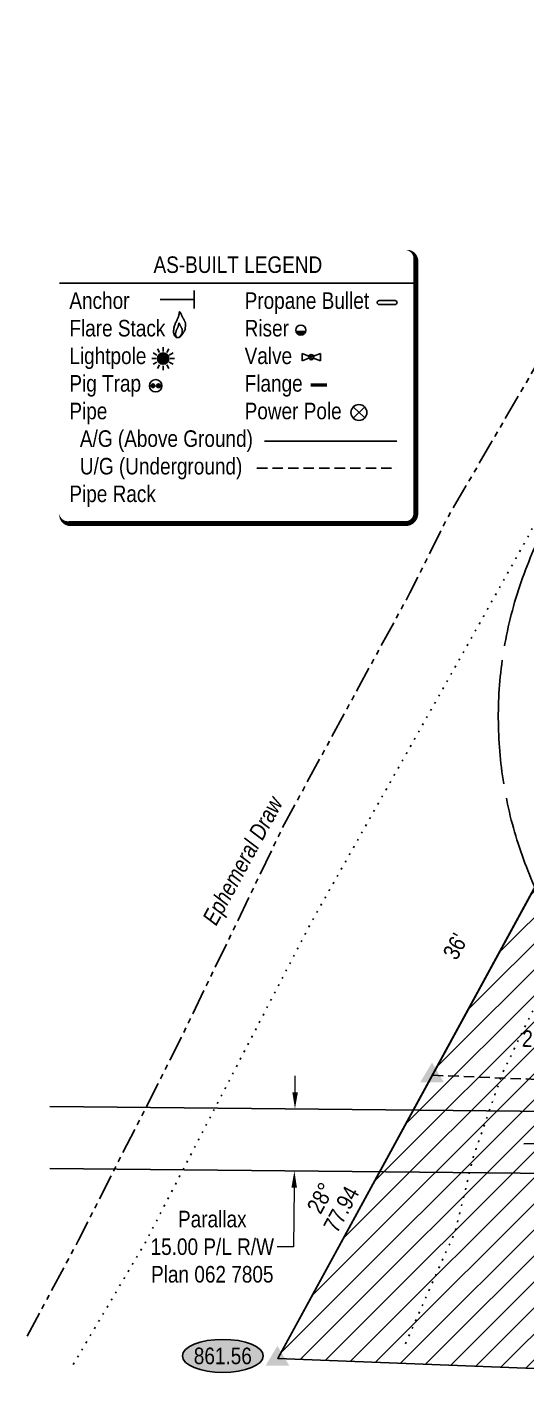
# Model space of a CAD drawing. Extents: x 305804 to 313700, y 5815814 to 5821728.
# Drawn here: x 308850 to 309152, y 5816621 to 5817439 of the extents above; entities that cross this region are included whole.
import ezdxf
from ezdxf.enums import TextEntityAlignment as Align

# ---------------------------------------------------------------- set-up
doc = ezdxf.new("R2010")
doc.units = 0
doc.header["$LTSCALE"] = 5
doc.header["$PDSIZE"] = 0.5
for name, pattern in [('foc-BUFFER', [16.75, 15, -1.75]), ('foc-TOPO', [1, 0.2, -0.8]), ('foc-TOPO-ephemeral', [6.25, 3.125, -0.625, 0.625, -0.625, 0.625, -0.625]), ('foc-TRAV', [1.875, 1.25, -0.625]), ('POWERLINE5', [7.8, 2.4, -0.6, 0.6, -0.6, 0.6, -0.6, 2.4]), ('UG_PIPE', [1.875, 1.25, -0.625])]:
    doc.linetypes.add(name, pattern=pattern)
doc.layers.get('Defpoints').update_dxf_attribs({"color": 9})
for name, color, linetype in [('AS-FENCE', 48, 'foc-FENCE'), ('AS-PIPE-UG', 44, 'UG_PIPE'), ('AS-POWER-EXISTING', 72, 'POWERLINE5'), ('AS-SYMBOL', 7, 'Continuous'), ('AUX-BUFFER', 7, 'foc-BUFFER'), ('C-RW', 13, 'Continuous'), ('CG-NOTES', 7, 'Continuous'), ('L-BD', 7, 'Continuous'), ('L-BD1', 253, 'Continuous'), ('L-MON', 1, 'Continuous'), ('P-ELEVATION', 7, 'Continuous'), ('P-PROPOSED', 10, 'Continuous'), ('P-PROPOSED-EXISTING-H', 59, 'Continuous'), ('P-TRAV', 4, 'foc-TRAV'), ('T-DRAW', 143, 'foc-TOPO-ephemeral'), ('T-GENERAL', 48, 'foc-TOPO'), ('T-LOW-AREA', 48, 'foc-TOPO'), ('T-WATER-T', 170, 'Continuous')]:
    doc.layers.add(name, color=color, linetype=linetype)
doc.layers.add('AS-PIPE-AG', color=7, linetype='Continuous', true_color=0x7d00fa)
doc.layers.add('C-RW-T', color=13, linetype='Continuous', lineweight=9)
doc.styles.add('80', font='ARIALN.TTF', dxfattribs={"height": 10})
doc.styles.add('80CG', font='ARIALN.TTF', dxfattribs={"height": 10})
doc.styles.add('80L', font='ARIALN.TTF', dxfattribs={"height": 10})
doc.styles.add('foc-LtypeFont', font='ARIALN.TTF', dxfattribs={"height": 7.35})
doc.linetypes.add('foc-FENCE', pattern='A,10,-1,["X",foc-LtypeFont,S=0.2,R=0,X=-0.625,Y=-0.75],-1.24', length=12.24)
doc.dimstyles.new('Compass 5 000', dxfattribs={"dimscale": 5, "dimtxt": 9, "dimasz": 2, "dimexe": 0.2, "dimexo": 0.0625, "dimgap": 0.5, "dimtad": 0, "dimtih": 1, "dimtoh": 1, "dimzin": 0, "dimdsep": 46, "dimtxsty": '80CG', "dimcen": 0.1, "dimse1": 1, "dimse2": 1, "dimclrd": 256, "dimclrt": 256, "dimaunit": 1, "dimadec": 4, "dimazin": 0, "dimtfac": 0.06, "dimtofl": 0, "dimtmove": 0, "dimatfit": 1, "dimfxl": 0.2, "dimtolj": 1, "dimtzin": 0, "dimlwd": -1, "dimarcsym": 0})

# ---------------------------------------------------------------- blocks, each defined once
blk = doc.blocks.new('*D438')
at = {"layer": 'C-RW-T', "transparency": 16777216}
for p, q in [((309011.8, 5816795.79), (309011.9, 5816805.79)), ((309011.24, 5816738.29), (309010.89, 5816702.5)), ((309010.89, 5816702.5), (309000.89, 5816702.5))]:
    blk.add_line(p, q, dxfattribs=at)
for points in [[(309010.13, 5816795.8), (309013.47, 5816795.77), (309011.7, 5816785.79)], [(309009.57, 5816738.31), (309012.9, 5816738.28), (309011.34, 5816748.29)]]:
    blk.add_solid(points, dxfattribs=at)
at = {"layer": 'Defpoints', "color": 0, "transparency": 16777216}
for p in [(309000.06, 5816785.9), (309011.7, 5816785.79), (308999.7, 5816748.41)]:
    blk.add_point(p, dxfattribs=at)
at = {"layer": 'C-RW-T', "transparency": 16777216, "insert": (308961.8, 5816702.5), "char_height": 10, "attachment_point": 5, "style": '80CG'}
blk.add_mtext('\\A1;Parallax\\P15.00 P/L R/W\\PPlan 062 7805', dxfattribs=at)
blk = doc.blocks.new('STRIA')
blk.add_hatch(color=255).paths.add_polyline_path([(-0.04, 1.52), (-1.47, -0.87), (1.39, -0.87)])
blk = doc.blocks.new('STRIAA')
blk.add_blockref('STRIA', (0, 0))
blk = doc.blocks.new('STRIB')
at = {"color": 1}
blk.add_solid([(-1.12, -0.67), (-0.04, 1.13), (1.04, -0.67)], dxfattribs=at)
blk = doc.blocks.new('STRIBB')
blk.add_blockref('STRIB', (0, 0))
blk = doc.blocks.new('STRICC')
for name in ['STRIAA', 'STRIBB']:
    blk.add_blockref(name, (0, 0))
blk = doc.blocks.new('fdspike')
blk.add_blockref('STRICC', (0, 0))
blk = doc.blocks.new('as-built legend')
blk.add_hatch(color=13).paths.add_polyline_path([(38.34, 16.13), (32.53, 16.13, 0.774597)])
h = blk.add_hatch(color=13)
h.dxf.hatch_style = 1
edge = h.paths.add_edge_path()
edge.add_arc((-47.68, -0.3), 3.41, 0, 360)
at = {"layer": 'AS-SYMBOL'}
h = blk.add_hatch(color=13, dxfattribs=at)
h.dxf.hatch_style = 1
h.paths.add_polyline_path([(-52.68, -16.7, 1), (-54.93, -16.7, 1)])
h = blk.add_hatch(color=13, dxfattribs=at)
h.dxf.hatch_style = 1
h.paths.add_polyline_path([(-51.67, -16.7, 1), (-49.42, -16.7, 1)])
at = {"color": 1}
blk.add_line((-110.33, 45.29), (104.8, 45.29), dxfattribs=at)
at = {"color": 13}
for p, q in [((92.28, 34.74), (82.68, 34.74)), ((92.28, 32.34), (82.68, 32.34)), ((32.53, 16.13), (38.34, 16.13)), ((-51.42, 1.85), (-53.65, 3.14)), ((-49.84, 3.43), (-51.13, 5.67)), ((-47.68, 4), (-47.68, 6.59)), ((-45.53, 3.43), (-44.24, 5.67)), ((-43.95, 1.85), (-41.71, 3.14)), ((36.2, 2.77), (36.2, -1.63)), ((40.25, 1.15), (36.2, 2.77)), ((43.14, 1.15), (47.2, 2.77)), ((47.2, 2.77), (47.2, -1.63)), ((-51.99, -0.3), (-54.58, -0.3)), ((-51.42, -2.46), (-53.65, -3.75)), ((-49.84, -4.04), (-51.13, -6.28)), ((-47.68, -4.61), (-47.68, -7.2)), ((-45.53, -4.04), (-44.24, -6.28)), ((-43.95, -2.46), (-41.71, -3.75)), ((-43.37, -0.3), (-40.79, -0.3)), ((36.2, -1.63), (40.25, 0)), ((47.2, -1.63), (43.14, 0))]:
    blk.add_line(p, q, dxfattribs=at)
at = {"color": 1, "flags": 128}
blk.add_lwpolyline([(-104.33, -99.93, 3, 3, 0), (98.8, -99.93, 3, 3, 0.414214), (104.8, -93.93, 3, 3, 0), (104.8, 59.29, 3, 0, 0.414214), (98.8, 65.29, 0, 0, 0), (-104.33, 65.29, 0, 0, 0.414214), (-110.33, 59.29, 0, 0, 0), (-110.33, -93.93, 0, 3, 0.414214)], format="xyseb", close=True, dxfattribs=at)
at = {"color": 13, "flags": 128}
for points in [[(-37.58, 12.69), (-37.79, 12.59), (-38, 12.5), (-38.23, 12.43), (-38.46, 12.38), (-38.69, 12.35), (-38.92, 12.34), (-39.14, 12.35), (-39.36, 12.38), (-39.56, 12.44), (-39.75, 12.51), (-39.94, 12.61), (-40.11, 12.74), (-40.27, 12.88), (-40.42, 13.06), (-40.57, 13.25), (-40.71, 13.48), (-40.85, 13.72), (-40.97, 14), (-41.09, 14.29), (-41.19, 14.62), (-41.28, 14.97), (-41.34, 15.35), (-41.38, 15.76), (-41.39, 16.19), (-41.37, 16.65), (-41.33, 17.13), (-41.26, 17.62), (-41.16, 18.11), (-41.05, 18.61), (-40.93, 19.1), (-40.79, 19.57), (-40.64, 20.02), (-40.49, 20.45), (-40.33, 20.85), (-40.16, 21.23), (-39.99, 21.59), (-39.82, 21.95), (-39.65, 22.3), (-39.47, 22.66), (-39.3, 23.01), (-39.12, 23.38), (-38.95, 23.76), (-38.79, 24.14), (-38.63, 24.53), (-38.48, 24.92), (-38.35, 25.3), (-38.24, 25.69), (-38.15, 26.07), (-38.07, 26.44), (-38.02, 26.79), (-37.98, 27.12), (-37.94, 27.41), (-37.9, 27.65), (-37.87, 27.84), (-37.82, 27.97), (-37.75, 28.02), (-37.67, 27.99), (-37.57, 27.89), (-37.46, 27.73), (-37.34, 27.52), (-37.21, 27.28), (-37.08, 27.01), (-36.95, 26.74), (-36.82, 26.46), (-36.7, 26.2), (-36.58, 25.94), (-36.46, 25.69), (-36.34, 25.45), (-36.22, 25.21), (-36.1, 24.96), (-35.98, 24.71), (-35.84, 24.45), (-35.7, 24.18), (-35.55, 23.9), (-35.4, 23.62), (-35.24, 23.33), (-35.09, 23.05), (-34.94, 22.77), (-34.8, 22.5), (-34.67, 22.24), (-34.55, 21.99), (-34.45, 21.75), (-34.36, 21.53), (-34.28, 21.31), (-34.22, 21.11), (-34.17, 20.9), (-34.13, 20.7), (-34.11, 20.51), (-34.11, 20.31), (-34.12, 20.11), (-34.13, 19.91), (-34.16, 19.71), (-34.19, 19.5), (-34.22, 19.29), (-34.25, 19.08), (-34.27, 18.86), (-34.29, 18.63), (-34.31, 18.4), (-34.33, 18.16), (-34.35, 17.92), (-34.38, 17.68), (-34.42, 17.44), (-34.47, 17.2), (-34.54, 16.96), (-34.62, 16.73), (-34.73, 16.5), (-34.84, 16.27), (-34.97, 16.05), (-35.1, 15.84), (-35.24, 15.63), (-35.37, 15.43), (-35.5, 15.24), (-35.63, 15.05), (-35.75, 14.88), (-35.86, 14.71), (-35.97, 14.54), (-36.08, 14.37), (-36.19, 14.21), (-36.3, 14.05), (-36.41, 13.89), (-36.53, 13.72), (-36.65, 13.56), (-36.78, 13.4), (-36.92, 13.24), (-37.07, 13.08), (-37.22, 12.94), (-37.4, 12.81)], [(-38.04, 12.55), (-38.16, 12.49), (-38.28, 12.44), (-38.4, 12.4), (-38.53, 12.37), (-38.66, 12.36), (-38.79, 12.35), (-38.92, 12.36), (-39.04, 12.37), (-39.15, 12.4), (-39.26, 12.45), (-39.36, 12.5), (-39.45, 12.57), (-39.54, 12.65), (-39.63, 12.75), (-39.71, 12.86), (-39.79, 12.99), (-39.87, 13.12), (-39.94, 13.28), (-40, 13.44), (-40.06, 13.63), (-40.11, 13.82), (-40.14, 14.04), (-40.17, 14.26), (-40.17, 14.5), (-40.16, 14.76), (-40.14, 15.03), (-40.1, 15.3), (-40.05, 15.58), (-39.98, 15.86), (-39.91, 16.14), (-39.84, 16.4), (-39.75, 16.65), (-39.67, 16.89), (-39.58, 17.11), (-39.49, 17.33), (-39.39, 17.53), (-39.29, 17.73), (-39.2, 17.93), (-39.1, 18.13), (-39, 18.33), (-38.9, 18.53), (-38.81, 18.74), (-38.71, 18.96), (-38.63, 19.18), (-38.55, 19.39), (-38.47, 19.61), (-38.41, 19.83), (-38.36, 20.04), (-38.32, 20.24), (-38.29, 20.44), (-38.26, 20.63), (-38.24, 20.79), (-38.22, 20.92), (-38.2, 21.03), (-38.17, 21.1), (-38.14, 21.13), (-38.09, 21.11), (-38.04, 21.06), (-37.97, 20.97), (-37.91, 20.85), (-37.83, 20.72), (-37.76, 20.57), (-37.69, 20.41), (-37.61, 20.26), (-37.54, 20.11), (-37.48, 19.97), (-37.41, 19.83), (-37.35, 19.69), (-37.28, 19.55), (-37.21, 19.42), (-37.14, 19.28), (-37.07, 19.13), (-36.99, 18.98), (-36.9, 18.82), (-36.82, 18.66), (-36.73, 18.51), (-36.64, 18.35), (-36.56, 18.19), (-36.48, 18.04), (-36.41, 17.89), (-36.34, 17.75), (-36.29, 17.62), (-36.23, 17.5), (-36.19, 17.38), (-36.16, 17.26), (-36.13, 17.15), (-36.11, 17.03), (-36.1, 16.92), (-36.1, 16.81), (-36.1, 16.7), (-36.11, 16.59), (-36.12, 16.48), (-36.14, 16.36), (-36.16, 16.24), (-36.17, 16.12), (-36.19, 16), (-36.2, 15.87), (-36.21, 15.74), (-36.22, 15.61), (-36.23, 15.48), (-36.25, 15.34), (-36.27, 15.21), (-36.3, 15.07), (-36.33, 14.94), (-36.38, 14.81), (-36.44, 14.68), (-36.51, 14.55), (-36.58, 14.43), (-36.65, 14.31), (-36.73, 14.19), (-36.8, 14.08), (-36.88, 13.97), (-36.95, 13.87), (-37.01, 13.77), (-37.08, 13.67), (-37.14, 13.58), (-37.2, 13.49), (-37.26, 13.4), (-37.32, 13.31), (-37.39, 13.22), (-37.45, 13.12), (-37.52, 13.03), (-37.59, 12.94), (-37.67, 12.85), (-37.75, 12.77), (-37.84, 12.69), (-37.94, 12.61)]]:
    blk.add_lwpolyline(points, close=True, dxfattribs=at)
at = {"color": 13, "const_width": 2, "flags": 128}
blk.add_lwpolyline([(41.29, -16.19), (46.29, -16.19), (51.29, -16.19)], dxfattribs=at)
at = {"color": 13}
for centre, radius in [((35.43, 16.88), 3), ((-47.68, -0.3), 3.41), ((41.7, 0.57), 1.56), ((41.7, 0.57), 0.55)]:
    blk.add_circle(centre, radius, dxfattribs=at)
for centre, start, end in [((82.68, 33.54), 90, 270), ((92.28, 33.54), 270, 90)]:
    blk.add_arc(centre, 1.2, start, end, dxfattribs=at)
at = {"layer": 'AS-PIPE-AG', "flags": 128}
blk.add_lwpolyline([(13.42, -50.16), (93.42, -50.16)], dxfattribs=at)
at = {"layer": 'AS-PIPE-UG', "flags": 128}
blk.add_lwpolyline([(8.96, -66.48), (93.34, -66.48)], dxfattribs=at)
at = {"layer": 'AS-POWER-EXISTING', "linetype": 'Continuous'}
for p, q in [((73.96, -36.16), (67.1, -29.45)), ((67.1, -36.24), (73.96, -29.53))]:
    blk.add_line(p, q, dxfattribs=at)
blk.add_circle((70.49, -32.85), 4.8, dxfattribs=at)
at = {"layer": 'AS-SYMBOL', "color": 72}
blk.add_line((-28.86, 29.87), (-28.86, 40.87), dxfattribs=at)
at = {"layer": 'AS-SYMBOL', "color": 72, "flags": 128}
blk.add_lwpolyline([(-49.49, 35.37), (-28.86, 35.37)], dxfattribs=at)
at = {"layer": 'AS-SYMBOL', "color": 13}
for centre, radius in [((-52.17, -16.72), 3.75), ((-53.8, -16.7), 1.12), ((-50.54, -16.7), 1.12)]:
    blk.add_circle(centre, radius, dxfattribs=at)
at = {"insert": (-60.3, 61.42), "char_height": 10, "attachment_point": 1, "style": '80L'}
blk.add_mtext_dynamic_manual_height_columns('\\pi6.8078;AS-BUILT LEGEND', width=114.8298, gutter_width=45, heights=[0], dxfattribs=at)
at = {"layer": 'CG-NOTES', "char_height": 10, "attachment_point": 1, "style": '80L'}
for s, insert, width in [('Anchor\\PFlare Stack\\PLightpole\\PPig Trap\\PPipe\\P  A/G (Above Ground)\\P  U/G (Underground)\\PPipe Rack', (-104.29, 39.73), 110.2091), ('Propane Bullet\\PRiser\\PValve\\PFlange\\PPower Pole', (1.51, 39.73), 85.1819)]:
    blk.add_mtext(s, dxfattribs=dict(at, insert=insert, width=width))
blk = doc.blocks.new('we')
at = {"layer": 'P-ELEVATION'}
h = blk.add_hatch(color=111, dxfattribs=at)
h.dxf.hatch_style = 1
edge = h.paths.add_edge_path()
edge.add_ellipse((0, 0), major_axis=(-24.38, 0), ratio=0.410256, start_angle=0, end_angle=360)
at = {"layer": 'P-ELEVATION', "color": 7, "flags": 128}
blk.add_lwpolyline([(0, 0, 12.5, 0, 0), (-12.42, -6.43, 0, 0, 0)], format="xyseb", dxfattribs=at)
at = {"layer": 'P-ELEVATION', "color": 7}
blk.add_ellipse((0, 0), major_axis=(-24.38, 0), ratio=0.410256, dxfattribs=at)
at = {"layer": 'P-ELEVATION', "style": '80'}
blk.add_attdef('ELEVATION', text='', height=10, dxfattribs=at).set_placement((0, 0), align=Align.MIDDLE_CENTER)

msp = doc.modelspace()

# ---------------------------------------------------------------- hatches: boundary and pattern name
at = {"layer": 'P-PROPOSED-EXISTING-H'}
h = msp.add_hatch(dxfattribs=at)
h.set_pattern_fill('ANSI31', color=256, scale=3.499672)
h.set_pattern_definition([(45, (3183.826, -150.275), (-7.856987187, 7.856987187), [])])
h.paths.add_polyline_path([(309094.642, 5816806.184), (309001.325, 5816635.079), (309347.209, 5816621.488), (309354.074, 5816795.928), (309358.012, 5816896.28), (309597.828, 5816886.869), (309614.674, 5817315.264), (309377.275, 5817324.51)])

# ---------------------------------------------------------------- linework, layer by layer
at = {"layer": 'AS-FENCE', "flags": 128}
msp.add_lwpolyline([(309376.007, 5817322.676), (309001.495, 5816635.501)], dxfattribs=at)
at = {"layer": 'AS-PIPE-UG', "flags": 128}
msp.add_lwpolyline([(309526.16, 5817172.086), (309532.762, 5817169.976), (309542.21, 5817170.539), (309558.652, 5817170.556), (309562.197, 5817166.829), (309562.125, 5817159.356), (309560.807, 5817143.371), (309558.545, 5817111.764), (309556.375, 5817077.991), (309557.72, 5817020.479), (309556.32, 5816993.746), (309552.902, 5816941.659), (309550.237, 5816866.431), (309548.855, 5816815.821), (309532.585, 5816807.076), (309504.64, 5816807.339), (309469.58, 5816808.424), (309443.732, 5816810.226), (309440.255, 5816809.671), (309439.005, 5816806.889), (309437.132, 5816794.926), (309437.735, 5816771.396), (309436.437, 5816766.596), (309434.932, 5816765.336), (309432.45, 5816764.559), (309384.59, 5816764.746), (309316.9, 5816764.509), (309266.47, 5816764.931), (309195.05, 5816765.289), (309147.142, 5816764.711)], dxfattribs=at)
at = {"layer": 'AUX-BUFFER', "color": 251, "linetype": 'foc-BUFFER', "flags": 128}
msp.add_lwpolyline([(309691.309, 5816925.457, 0.5150644), (309471.828, 5817268.247), (309396.929, 5817271.997, 0.7503996), (309239.875, 5816818.39, 0.7503996)], format="xyb", dxfattribs=at)
at = {"layer": 'C-RW', "flags": 128}
msp.add_lwpolyline([(308863.821, 5816787.232), (309492.55, 5816781.076), (309492.195, 5816743.586), (308863.821, 5816749.734)], dxfattribs=at)
at = {"layer": 'P-PROPOSED'}
msp.add_lwpolyline([(309094.642, 5816806.184), (309001.325, 5816635.079), (309347.209, 5816621.488), (309354.074, 5816795.928), (309358.012, 5816896.28), (309597.828, 5816886.869), (309614.674, 5817315.264), (309377.275, 5817324.51)], close=True, dxfattribs=at)
at = {"layer": 'P-TRAV', "flags": 128}
msp.add_lwpolyline([(309354.074, 5816795.907), (309094.573, 5816806.09)], dxfattribs=at)
at = {"layer": 'T-DRAW', "flags": 128}
msp.add_lwpolyline([(308850.022, 5816648.593), (308881.105, 5816706.463), (308943.752, 5816830.19), (309004.227, 5816955.705), (309081.108, 5817097.514), (309103.482, 5817142.234), (309186.377, 5817284.89), (309195.939, 5817329.474), (309212.718, 5817366.256), (309252.668, 5817438.819)], dxfattribs=at)
at = {"layer": 'T-GENERAL', "flags": 128}
msp.add_lwpolyline([(309078.4, 5816643.939), (309108.56, 5816712.169), (309119.457, 5816757.219), (309136.97, 5816807.524), (309172.485, 5816880.449), (309292.13, 5817101.201), (309292.552, 5817119.816), (309390.255, 5817290.119), (309426.235, 5817307.649), (309573.755, 5817290.891), (309575.765, 5817288.819), (309576.432, 5817284.109), (309567.592, 5817102.319), (309561.287, 5816971.879), (309551.972, 5816731.729)], dxfattribs=at)
at = {"layer": 'T-LOW-AREA', "flags": 128}
msp.add_lwpolyline([(308877.913, 5816631.467), (308921.241, 5816704.839), (309021.27, 5816897.969), (309106.069, 5817048.519), (309153.36, 5817133.133), (309210.567, 5817255.862), (309219.72, 5817292.452), (309225.06, 5817309.222), (309245.443, 5817353.794), (309259.163, 5817387.018), (309277.632, 5817423.405), (309290.614, 5817439.16)], dxfattribs=at)

# ---------------------------------------------------------------- block references
at = {"layer": 'CG-NOTES'}
msp.add_blockref('as-built legend', (308979.82, 5817239.246), dxfattribs=at)
at = {"layer": 'L-MON', "xscale": 4.999531086500007, "yscale": 4.999531086500007, "zscale": 4.999531086500007}
for p in [(309094.642, 5816806.184), (309001.325, 5816635.079)]:
    msp.add_blockref('fdspike', p, dxfattribs=at)
at = {"layer": 'P-ELEVATION', "xscale": 0.9999062173000001, "yscale": 0.9999062173000001, "zscale": 0.9999062173000001}
msp.add_blockref('we', (308968.163, 5816636.597), dxfattribs=at).add_auto_attribs({'ELEVATION': '861.56'})

# ---------------------------------------------------------------- texts
at = {"layer": 'L-BD', "style": '80L'}
for s, rotation, p in [("36'", 61.3973, (309108.435, 5816883.957)), ('28°', 61.3928, (309027.135, 5816732.002)), ('77.94', 61.3928, (309039.644, 5816725.18))]:
    msp.add_text(s, height=9.9991, rotation=rotation, dxfattribs=at).set_placement(p, align=Align.MIDDLE)
at = {"layer": 'L-BD1', "style": '80L'}
msp.add_text("272°14'50''", height=9.99906, rotation=357.7315, dxfattribs=at).set_placement((309177.164, 5816827.203), align=Align.MIDDLE)
at = {"layer": 'T-WATER-T', "insert": (308955.369, 5816900.646), "char_height": 10, "attachment_point": 1, "rotation": 61.536058, "style": '80L'}
msp.add_mtext_dynamic_manual_height_columns('{\\fArial Narrow|b0|i1|c0|p34;Ephemeral Draw}', width=88.0418, gutter_width=50, heights=[0], dxfattribs=at)

# ---------------------------------------------------------------- dimensions: what is measured, and where the dimension line sits
at = {"layer": 'C-RW-T'}
dim = msp.add_linear_dim(base=(309011.702, 5816785.787), p1=(308999.696, 5816748.405), p2=(309000.063, 5816785.901), angle=89.439095, text='Parallax\\P15.00 P/L R/W\\PPlan 062 7805', dimstyle='Compass 5 000', dxfattribs=at)
dim.commit()
dim.dimension.update_dxf_attribs({"geometry": '*D438', "text_midpoint": (308961.801, 5816702.502), "dimtype": 161})

doc.saveas('drawing.dxf')
